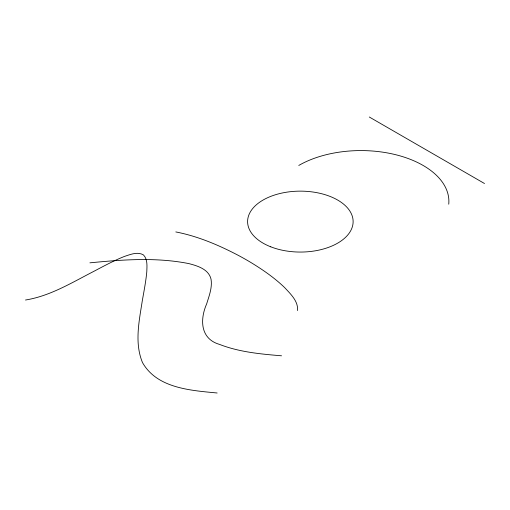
<?xml version="1.0" encoding="UTF-8"?>
<svg xmlns="http://www.w3.org/2000/svg" width="510" height="510" viewBox="0 0 510 510"><rect width="100%" height="100%" fill="white"/><g stroke="black" fill="none" stroke-linecap="round" stroke-linejoin="round"><path stroke-width="0.76" d="M297.528 310.558C298.414 301.161 290.451 293.9 284.637 287.583C274.801 278.122 263.562 270.262 251.953 263.141A292.938 169.129 0 0 0 238.521 255.484C218.726 245.1 197.848 236.2 175.81 231.935M25.5 300.02C50.152 296.049 71.827 282.642 93.712 271.416C103.791 266.086 113.851 260.648 124.459 256.422C130.426 254.503 137.528 251.379 143.482 254.949C147.779 259.424 146.976 266.195 146.784 271.887C145.866 281.673 143.947 291.318 142.258 300.989C139.141 321.198 134.347 343.007 142.526 362.642C157.214 388.378 190.734 390.43 217.139 392.993M89.913 262.835C122.725 259.622 156.296 257.123 188.866 263.606C197.555 265.857 208.743 269.229 211.038 279.193C212.421 287.659 209.094 295.902 206.671 303.864C199.78 319.56 200.232 338.863 219.574 344.422C239.292 352.098 260.629 354.055 281.552 355.801M369.297 117.007L484.5 183.517M298.771 165.45A87.937 50.77 0 0 1 396.863 155.008A87.937 50.77 0 0 1 448.743 204.198M270.791 246.827A52.76 30.46 0 0 0 352.99 223.769A52.76 30.46 0 0 0 277.306 194.202A52.76 30.46 0 0 0 270.791 246.827"/></g></svg>
